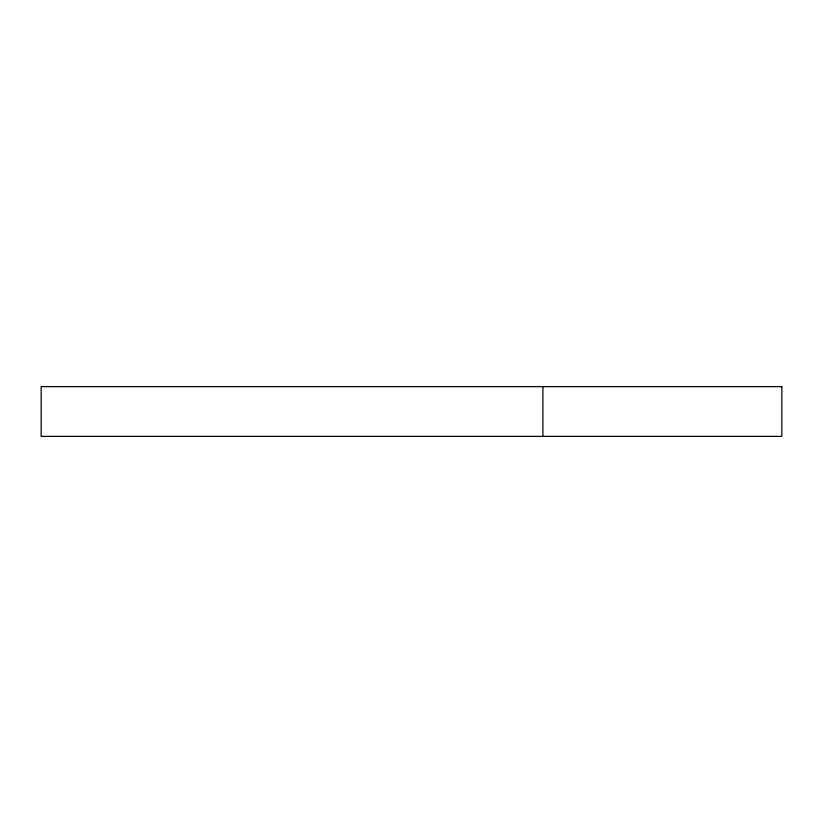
<?xml version="1.0" encoding="UTF-8"?>
<svg xmlns="http://www.w3.org/2000/svg" width="823" height="823" viewBox="0 0 823 823"><rect width="100%" height="100%" fill="white"/><g stroke="black" fill="none" stroke-linecap="round" stroke-linejoin="round"><path stroke-width="1.23" d="M542.913 386.635L542.913 436.365M781.85 386.635L41.15 386.635L41.15 436.365L781.85 436.365L781.85 386.635"/></g></svg>
